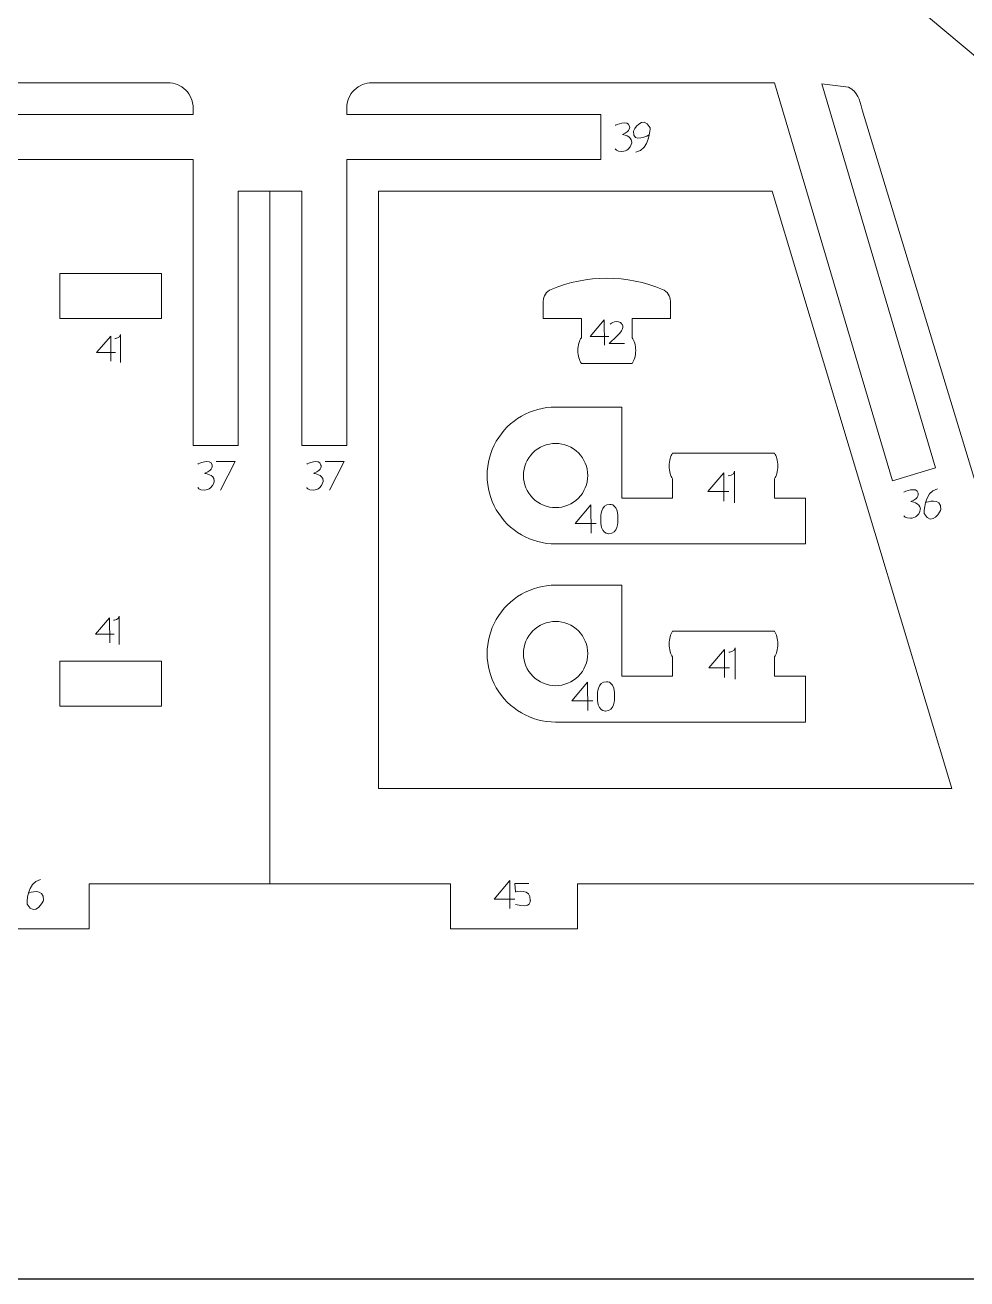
# Model space of a CAD drawing. Header units: centimetres. Extents: x -25 to 25, y -32.5 to 32.5.
# Drawn here: x -5.85 to 0.43, y -32.5 to -24.14 of the extents above; entities that cross this region are included whole.
import ezdxf

# ---------------------------------------------------------------- set-up
doc = ezdxf.new("R2010")
doc.units = ezdxf.units.CM
doc.header["$MEASUREMENT"] = 0
doc.layers.add('Capa 1', color=7, linetype='Continuous')

msp = doc.modelspace()

# ---------------------------------------------------------------- linework, layer by layer
at = {"layer": 'Capa 1', "color": 254}
msp.add_lwpolyline([(-25, -32.5), (25, -32.5), (25, 32.5), (-25, 32.5), (-25, -32.5)], close=True, dxfattribs=at)
at = {"layer": 'Capa 1', "color": 250, "lineweight": 9}
for points, knots in [([(-1.92552, -21.54099), (-1.92552, -21.54099), (-3.69375, -20.06024), (-3.69375, -20.06024), (-3.69375, -20.06024), (-3.69375, -20.06024), (-6.70349, -21.44355), (-6.70349, -21.44355), (-6.70349, -21.44355), (-6.74602, -21.46099), (-6.7783, -21.49679), (-6.79123, -21.54088), (-6.79123, -21.54088), (-6.80419, -21.58495), (-6.79619, -21.63279), (-6.76983, -21.67039), (-6.76983, -21.67039), (-6.76983, -21.67039), (-6.47008, -22.09757), (-6.47008, -22.09757), (-6.47008, -22.09757), (-6.47008, -22.09757), (-5.52905, -21.43731), (-5.52905, -21.43731), (-5.52905, -21.43731), (-5.52905, -21.43731), (-5.35525, -21.68497), (-5.35525, -21.68497), (-5.35525, -21.68497), (-5.35525, -21.68497), (-8.32767, -23.77066), (-8.32767, -23.77066), (-8.32767, -23.77066), (-8.32767, -23.77066), (-7.98006, -24.26604), (-7.98006, -24.26604), (-7.98006, -24.26604), (-7.98006, -24.26604), (-3.33234, -21.14717), (-3.33234, -21.14717), (-3.33234, -21.14717), (-3.33234, -21.14717), (1.30554, -25.03104), (1.30554, -25.03104), (1.30554, -25.03104), (1.30554, -25.03104), (2.09789, -24.08487), (2.09789, -24.08487), (2.09789, -24.08487), (2.09789, -24.08487), (1.86689, -23.89143), (1.86689, -23.89143), (1.86689, -23.89143), (1.86689, -23.89143), (1.48085, -24.35243), (1.48085, -24.35243), (1.48085, -24.35243), (1.48085, -24.35243), (1.24982, -24.15896), (1.24982, -24.15896), (1.24982, -24.15896), (1.24982, -24.15896), (1.63587, -23.69797), (1.63587, -23.69797), (1.63587, -23.69797), (1.63587, -23.69797), (-2.77723, -19.60076), (-2.77723, -19.60076), (-2.77723, -19.60076), (-2.81904, -19.5615), (-2.87959, -19.54932), (-2.93339, -19.56928), (-2.93339, -19.56928), (-2.93339, -19.56928), (-3.44534, -19.87534), (-3.44534, -19.87534), (-3.44534, -19.87534), (-3.44534, -19.87534), (-1.73211, -21.31004), (-1.73211, -21.31004), (-1.73211, -21.31004), (-1.73211, -21.31004), (-1.92552, -21.54099), (-1.92552, -21.54099)], [0, 0, 0, 0, 0.0454545, 0.0454545, 0.0454545, 0.0454545, 0.0909091, 0.0909091, 0.0909091, 0.0909091, 0.1363636, 0.1363636, 0.1363636, 0.1363636, 0.1818182, 0.1818182, 0.1818182, 0.1818182, 0.2272727, 0.2272727, 0.2272727, 0.2272727, 0.2727273, 0.2727273, 0.2727273, 0.2727273, 0.3181818, 0.3181818, 0.3181818, 0.3181818, 0.3636364, 0.3636364, 0.3636364, 0.3636364, 0.4090909, 0.4090909, 0.4090909, 0.4090909, 0.4545455, 0.4545455, 0.4545455, 0.4545455, 0.5, 0.5, 0.5, 0.5, 0.5454545, 0.5454545, 0.5454545, 0.5454545, 0.5909091, 0.5909091, 0.5909091, 0.5909091, 0.6363636, 0.6363636, 0.6363636, 0.6363636, 0.6818182, 0.6818182, 0.6818182, 0.6818182, 0.7272727, 0.7272727, 0.7272727, 0.7272727, 0.7727273, 0.7727273, 0.7727273, 0.7727273, 0.8181818, 0.8181818, 0.8181818, 0.8181818, 0.8636364, 0.8636364, 0.8636364, 0.8636364, 0.9090909, 0.9090909, 0.9090909, 0.9090909, 1, 1, 1, 1]), ([(-6.26459, -30.16445), (-6.26459, -30.16445), (-6.2646, -29.86444), (-6.2646, -29.86444), (-6.2646, -29.86444), (-6.2646, -29.86444), (-8.93654, -29.86445), (-8.93654, -29.86445), (-8.93654, -29.86445), (-8.93654, -29.86445), (-8.93654, -29.5467), (-8.93654, -29.5467), (-8.93654, -29.5467), (-8.93654, -29.5467), (-9.23654, -29.54669), (-9.23654, -29.54669), (-9.23654, -29.54669), (-9.23654, -29.54669), (-9.23654, -29.86445), (-9.23654, -29.86445), (-9.23654, -29.86445), (-9.23654, -29.86445), (-9.53009, -29.86184), (-9.53009, -29.86184), (-9.53009, -29.86184), (-9.53009, -29.86184), (-9.52712, -29.20044), (-9.52712, -29.20044), (-9.52712, -29.20044), (-9.52712, -29.20044), (-8.16234, -24.70217), (-8.16234, -24.70217), (-8.16234, -24.70217), (-8.14072, -24.63075), (-8.13518, -24.58639), (-8.07113, -24.55216), (-8.07113, -24.55216), (-8.07113, -24.55216), (-7.89196, -24.53009), (-7.89196, -24.53009), (-7.89196, -24.53009), (-7.89196, -24.53009), (-8.65124, -27.09114), (-8.65124, -27.09114), (-8.65124, -27.09114), (-8.65124, -27.09114), (-8.36362, -27.17641), (-8.36362, -27.17641), (-8.36362, -27.17641), (-8.36362, -27.17641), (-7.57671, -24.52215), (-7.57671, -24.52215), (-7.57671, -24.52215), (-7.57671, -24.52215), (-4.89438, -24.52215), (-4.89438, -24.52215), (-4.89438, -24.52215), (-4.84947, -24.52215), (-4.80639, -24.53997), (-4.77459, -24.57173), (-4.77459, -24.57173), (-4.74282, -24.60347), (-4.72493, -24.64676), (-4.72493, -24.69166), (-4.72493, -24.69166), (-4.72493, -24.69166), (-4.72492, -24.73403), (-4.72492, -24.73403), (-4.72492, -24.73403), (-4.72492, -24.73403), (-6.4198, -24.73402), (-6.4198, -24.73402), (-6.4198, -24.73402), (-6.4198, -24.73402), (-6.4198, -25.03403), (-6.4198, -25.03403), (-6.4198, -25.03403), (-6.4198, -25.03403), (-4.72493, -25.03404), (-4.72493, -25.03404), (-4.72493, -25.03404), (-4.72493, -25.03404), (-4.72492, -26.94078), (-4.72492, -26.94078), (-4.72492, -26.94078), (-4.72492, -26.94078), (-4.42493, -26.94078), (-4.42493, -26.94078), (-4.42493, -26.94078), (-4.42493, -26.94078), (-4.42493, -25.24585), (-4.42493, -25.24585), (-4.42493, -25.24585), (-4.42493, -25.24585), (-4.21304, -25.24585), (-4.21304, -25.24585), (-4.21304, -25.24585), (-4.21304, -25.24585), (-4.21303, -29.86445), (-4.21303, -29.86445), (-4.21303, -29.86445), (-4.21303, -29.86445), (-5.41714, -29.86445), (-5.41714, -29.86445), (-5.41714, -29.86445), (-5.41714, -29.86445), (-5.41714, -30.16445), (-5.41714, -30.16445), (-5.41714, -30.16445), (-5.41714, -30.16445), (-6.26459, -30.16445), (-6.26459, -30.16445)], [0, 0, 0, 0, 0.0344828, 0.0344828, 0.0344828, 0.0344828, 0.0689655, 0.0689655, 0.0689655, 0.0689655, 0.1034483, 0.1034483, 0.1034483, 0.1034483, 0.137931, 0.137931, 0.137931, 0.137931, 0.1724138, 0.1724138, 0.1724138, 0.1724138, 0.2068966, 0.2068966, 0.2068966, 0.2068966, 0.2413793, 0.2413793, 0.2413793, 0.2413793, 0.2758621, 0.2758621, 0.2758621, 0.2758621, 0.3103448, 0.3103448, 0.3103448, 0.3103448, 0.3448276, 0.3448276, 0.3448276, 0.3448276, 0.3793103, 0.3793103, 0.3793103, 0.3793103, 0.4137931, 0.4137931, 0.4137931, 0.4137931, 0.4482759, 0.4482759, 0.4482759, 0.4482759, 0.4827586, 0.4827586, 0.4827586, 0.4827586, 0.5172414, 0.5172414, 0.5172414, 0.5172414, 0.5517241, 0.5517241, 0.5517241, 0.5517241, 0.5862069, 0.5862069, 0.5862069, 0.5862069, 0.6206897, 0.6206897, 0.6206897, 0.6206897, 0.6551724, 0.6551724, 0.6551724, 0.6551724, 0.6896552, 0.6896552, 0.6896552, 0.6896552, 0.7241379, 0.7241379, 0.7241379, 0.7241379, 0.7586207, 0.7586207, 0.7586207, 0.7586207, 0.7931034, 0.7931034, 0.7931034, 0.7931034, 0.8275862, 0.8275862, 0.8275862, 0.8275862, 0.862069, 0.862069, 0.862069, 0.862069, 0.8965517, 0.8965517, 0.8965517, 0.8965517, 0.9310345, 0.9310345, 0.9310345, 0.9310345, 1, 1, 1, 1]), ([(-2.1615, -30.16445), (-2.1615, -30.16445), (-2.16149, -29.86444), (-2.16149, -29.86444), (-2.16149, -29.86444), (-2.16149, -29.86444), (0.51046, -29.86445), (0.51046, -29.86445), (0.51046, -29.86445), (0.51046, -29.86445), (0.51046, -29.5467), (0.51046, -29.5467), (0.51046, -29.5467), (0.51046, -29.5467), (0.81046, -29.54669), (0.81046, -29.54669), (0.81046, -29.54669), (0.81046, -29.54669), (0.81046, -29.86445), (0.81046, -29.86445), (0.81046, -29.86445), (0.81046, -29.86445), (1.10401, -29.86184), (1.10401, -29.86184), (1.10401, -29.86184), (1.10401, -29.86184), (1.10104, -29.20044), (1.10104, -29.20044), (1.10104, -29.20044), (1.10104, -29.20044), (-0.26374, -24.70217), (-0.26374, -24.70217), (-0.26374, -24.70217), (-0.28536, -24.63075), (-0.2909, -24.58639), (-0.35495, -24.55216), (-0.35495, -24.55216), (-0.35495, -24.55216), (-0.53412, -24.53009), (-0.53412, -24.53009), (-0.53412, -24.53009), (-0.53412, -24.53009), (0.22516, -27.09114), (0.22516, -27.09114), (0.22516, -27.09114), (0.22516, -27.09114), (-0.06246, -27.17641), (-0.06246, -27.17641), (-0.06246, -27.17641), (-0.06246, -27.17641), (-0.84937, -24.52215), (-0.84937, -24.52215), (-0.84937, -24.52215), (-0.84937, -24.52215), (-3.5317, -24.52215), (-3.5317, -24.52215), (-3.5317, -24.52215), (-3.57661, -24.52215), (-3.61969, -24.53997), (-3.65149, -24.57173), (-3.65149, -24.57173), (-3.68326, -24.60347), (-3.70115, -24.64676), (-3.70115, -24.69166), (-3.70115, -24.69166), (-3.70115, -24.69166), (-3.70116, -24.73403), (-3.70116, -24.73403), (-3.70116, -24.73403), (-3.70116, -24.73403), (-2.00628, -24.73402), (-2.00628, -24.73402), (-2.00628, -24.73402), (-2.00628, -24.73402), (-2.00628, -25.03403), (-2.00628, -25.03403), (-2.00628, -25.03403), (-2.00628, -25.03403), (-3.70115, -25.03404), (-3.70115, -25.03404), (-3.70115, -25.03404), (-3.70115, -25.03404), (-3.70116, -26.94078), (-3.70116, -26.94078), (-3.70116, -26.94078), (-3.70116, -26.94078), (-4.00115, -26.94078), (-4.00115, -26.94078), (-4.00115, -26.94078), (-4.00115, -26.94078), (-4.00115, -25.24585), (-4.00115, -25.24585), (-4.00115, -25.24585), (-4.00115, -25.24585), (-4.21304, -25.24585), (-4.21304, -25.24585)], [0, 0, 0, 0, 0.04, 0.04, 0.04, 0.04, 0.08, 0.08, 0.08, 0.08, 0.12, 0.12, 0.12, 0.12, 0.16, 0.16, 0.16, 0.16, 0.2, 0.2, 0.2, 0.2, 0.24, 0.24, 0.24, 0.24, 0.28, 0.28, 0.28, 0.28, 0.32, 0.32, 0.32, 0.32, 0.36, 0.36, 0.36, 0.36, 0.4, 0.4, 0.4, 0.4, 0.44, 0.44, 0.44, 0.44, 0.48, 0.48, 0.48, 0.48, 0.52, 0.52, 0.52, 0.52, 0.56, 0.56, 0.56, 0.56, 0.6, 0.6, 0.6, 0.6, 0.64, 0.64, 0.64, 0.64, 0.68, 0.68, 0.68, 0.68, 0.72, 0.72, 0.72, 0.72, 0.76, 0.76, 0.76, 0.76, 0.8, 0.8, 0.8, 0.8, 0.84, 0.84, 0.84, 0.84, 0.88, 0.88, 0.88, 0.88, 0.92, 0.92, 0.92, 0.92, 1, 1, 1, 1]), ([(-3.48927, -29.22887), (-3.48927, -29.22887), (0.33326, -29.22887), (0.33326, -29.22887), (0.33326, -29.22887), (0.33326, -29.22887), (-0.86402, -25.24585), (-0.86402, -25.24585), (-0.86402, -25.24585), (-0.86402, -25.24585), (-3.48926, -25.24586), (-3.48926, -25.24586), (-3.48926, -25.24586), (-3.48926, -25.24586), (-3.48927, -29.22887), (-3.48927, -29.22887)], [0, 0, 0, 0, 0.2, 0.2, 0.2, 0.2, 0.4, 0.4, 0.4, 0.4, 0.6, 0.6, 0.6, 0.6, 1, 1, 1, 1]), ([(-5.61469, -25.79498), (-5.61469, -25.79498), (-4.93674, -25.79498), (-4.93674, -25.79498), (-4.93674, -25.79498), (-4.93674, -25.79498), (-4.93674, -26.09498), (-4.93674, -26.09498), (-4.93674, -26.09498), (-4.93674, -26.09498), (-5.61469, -26.09498), (-5.61469, -26.09498), (-5.61469, -26.09498), (-5.61469, -26.09498), (-5.61469, -25.79498), (-5.61469, -25.79498)], [0, 0, 0, 0, 0.2, 0.2, 0.2, 0.2, 0.4, 0.4, 0.4, 0.4, 0.6, 0.6, 0.6, 0.6, 1, 1, 1, 1]), ([(-2.13659, -26.22375), (-2.13659, -26.22375), (-2.13659, -26.09385), (-2.13659, -26.09385), (-2.13659, -26.09385), (-2.13659, -26.09385), (-2.39083, -26.09385), (-2.39083, -26.09385), (-2.39083, -26.09385), (-2.39083, -26.09385), (-2.39083, -25.97894), (-2.39083, -25.97894), (-2.39083, -25.97894), (-2.39083, -25.94474), (-2.37035, -25.91395), (-2.33877, -25.90077), (-2.33877, -25.90077), (-2.10092, -25.80139), (-1.83335, -25.80132), (-1.59543, -25.90077), (-1.59543, -25.90077), (-1.56391, -25.91395), (-1.54337, -25.94474), (-1.54337, -25.97894), (-1.54337, -25.97894), (-1.54337, -25.97894), (-1.54337, -26.09385), (-1.54337, -26.09385), (-1.54337, -26.09385), (-1.54337, -26.09385), (-1.79761, -26.09385), (-1.79761, -26.09385), (-1.79761, -26.09385), (-1.79761, -26.09385), (-1.79761, -26.22375), (-1.79761, -26.22375)], [0, 0, 0, 0, 0.1, 0.1, 0.1, 0.1, 0.2, 0.2, 0.2, 0.2, 0.3, 0.3, 0.3, 0.3, 0.4, 0.4, 0.4, 0.4, 0.5, 0.5, 0.5, 0.5, 0.6, 0.6, 0.6, 0.6, 0.7, 0.7, 0.7, 0.7, 0.8, 0.8, 0.8, 0.8, 1, 1, 1, 1]), ([(-2.13659, -26.22374), (-2.15058, -26.2417), (-2.15985, -26.27309), (-2.15985, -26.30881), (-2.15985, -26.30881), (-2.15985, -26.34452), (-2.15058, -26.37591), (-2.13659, -26.39387)], [0, 0, 0, 0, 0.3333333, 0.3333333, 0.3333333, 0.3333333, 1, 1, 1, 1]), ([(-1.79761, -26.22374), (-1.78362, -26.2417), (-1.77435, -26.27309), (-1.77435, -26.30881), (-1.77435, -26.30881), (-1.77435, -26.34452), (-1.78362, -26.37591), (-1.79761, -26.39387)], [0, 0, 0, 0, 0.3333333, 0.3333333, 0.3333333, 0.3333333, 1, 1, 1, 1]), ([(-0.85009, -27.16356), (-0.85009, -27.16356), (-0.85009, -27.29343), (-0.85009, -27.29343), (-0.85009, -27.29343), (-0.85009, -27.29343), (-0.64252, -27.29343), (-0.64252, -27.29343), (-0.64252, -27.29343), (-0.64252, -27.29343), (-0.64252, -27.59855), (-0.64252, -27.59855), (-0.64252, -27.59855), (-0.64252, -27.59855), (-2.30823, -27.59855), (-2.30823, -27.59855), (-2.30823, -27.59855), (-2.4714, -27.59855), (-2.62213, -27.51151), (-2.7037, -27.37024), (-2.7037, -27.37024), (-2.78526, -27.22897), (-2.78526, -27.05489), (-2.7037, -26.91362), (-2.7037, -26.91362), (-2.62213, -26.77234), (-2.4714, -26.6853), (-2.30823, -26.6853), (-2.30823, -26.6853), (-2.30823, -26.6853), (-1.86701, -26.6853), (-1.86701, -26.6853), (-1.86701, -26.6853), (-1.86701, -26.6853), (-1.86701, -27.29343), (-1.86701, -27.29343), (-1.86701, -27.29343), (-1.86701, -27.29343), (-1.52804, -27.29343), (-1.52804, -27.29343), (-1.52804, -27.29343), (-1.52804, -27.29343), (-1.52804, -27.16356), (-1.52804, -27.16356)], [0, 0, 0, 0, 0.0833333, 0.0833333, 0.0833333, 0.0833333, 0.1666667, 0.1666667, 0.1666667, 0.1666667, 0.25, 0.25, 0.25, 0.25, 0.3333333, 0.3333333, 0.3333333, 0.3333333, 0.4166667, 0.4166667, 0.4166667, 0.4166667, 0.5, 0.5, 0.5, 0.5, 0.5833333, 0.5833333, 0.5833333, 0.5833333, 0.6666667, 0.6666667, 0.6666667, 0.6666667, 0.75, 0.75, 0.75, 0.75, 0.8333333, 0.8333333, 0.8333333, 0.8333333, 1, 1, 1, 1]), ([(-2.094, -27.14193), (-2.09405, -27.19879), (-2.11666, -27.25328), (-2.15689, -27.29347), (-2.15689, -27.29347), (-2.19713, -27.33366), (-2.2514, -27.35619), (-2.30823, -27.35615), (-2.30823, -27.35615), (-2.36509, -27.35611), (-2.41962, -27.33349), (-2.45981, -27.29326), (-2.45981, -27.29326), (-2.49996, -27.25303), (-2.52253, -27.19879), (-2.52249, -27.14193), (-2.52249, -27.14193), (-2.52245, -27.08506), (-2.49983, -27.03053), (-2.4596, -26.99039), (-2.4596, -26.99039), (-2.41937, -26.9502), (-2.36509, -26.92762), (-2.30823, -26.92766), (-2.30823, -26.92766), (-2.2514, -26.92771), (-2.19687, -26.95032), (-2.15668, -26.99056), (-2.15668, -26.99056), (-2.11654, -27.03079), (-2.09396, -27.08506), (-2.094, -27.14193)], [0, 0, 0, 0, 0.1111111, 0.1111111, 0.1111111, 0.1111111, 0.2222222, 0.2222222, 0.2222222, 0.2222222, 0.3333333, 0.3333333, 0.3333333, 0.3333333, 0.4444444, 0.4444444, 0.4444444, 0.4444444, 0.5555556, 0.5555556, 0.5555556, 0.5555556, 0.6666667, 0.6666667, 0.6666667, 0.6666667, 0.7777778, 0.7777778, 0.7777778, 0.7777778, 1, 1, 1, 1]), ([(-1.52804, -27.16356), (-1.54203, -27.1456), (-1.5513, -27.11421), (-1.5513, -27.07849), (-1.5513, -27.07849), (-1.5513, -27.04278), (-1.54203, -27.01139), (-1.52804, -26.99343)], [0, 0, 0, 0, 0.3333333, 0.3333333, 0.3333333, 0.3333333, 1, 1, 1, 1]), ([(-0.85009, -27.16356), (-0.8361, -27.1456), (-0.82683, -27.11421), (-0.82683, -27.07849), (-0.82683, -27.07849), (-0.82683, -27.04278), (-0.8361, -27.01139), (-0.85009, -26.99343)], [0, 0, 0, 0, 0.3333333, 0.3333333, 0.3333333, 0.3333333, 1, 1, 1, 1]), ([(-0.85009, -28.35114), (-0.85009, -28.35114), (-0.85009, -28.48101), (-0.85009, -28.48101), (-0.85009, -28.48101), (-0.85009, -28.48101), (-0.64252, -28.48101), (-0.64252, -28.48101), (-0.64252, -28.48101), (-0.64252, -28.48101), (-0.64252, -28.78613), (-0.64252, -28.78613), (-0.64252, -28.78613), (-0.64252, -28.78613), (-2.30823, -28.78613), (-2.30823, -28.78613), (-2.30823, -28.78613), (-2.4714, -28.78613), (-2.62213, -28.69909), (-2.7037, -28.55782), (-2.7037, -28.55782), (-2.78526, -28.41655), (-2.78526, -28.24247), (-2.7037, -28.1012), (-2.7037, -28.1012), (-2.62213, -27.95992), (-2.4714, -27.87288), (-2.30823, -27.87288), (-2.30823, -27.87288), (-2.30823, -27.87288), (-1.86701, -27.87288), (-1.86701, -27.87288), (-1.86701, -27.87288), (-1.86701, -27.87288), (-1.86701, -28.48101), (-1.86701, -28.48101), (-1.86701, -28.48101), (-1.86701, -28.48101), (-1.52804, -28.48101), (-1.52804, -28.48101), (-1.52804, -28.48101), (-1.52804, -28.48101), (-1.52804, -28.35114), (-1.52804, -28.35114)], [0, 0, 0, 0, 0.0833333, 0.0833333, 0.0833333, 0.0833333, 0.1666667, 0.1666667, 0.1666667, 0.1666667, 0.25, 0.25, 0.25, 0.25, 0.3333333, 0.3333333, 0.3333333, 0.3333333, 0.4166667, 0.4166667, 0.4166667, 0.4166667, 0.5, 0.5, 0.5, 0.5, 0.5833333, 0.5833333, 0.5833333, 0.5833333, 0.6666667, 0.6666667, 0.6666667, 0.6666667, 0.75, 0.75, 0.75, 0.75, 0.8333333, 0.8333333, 0.8333333, 0.8333333, 1, 1, 1, 1]), ([(-2.094, -28.32951), (-2.09405, -28.38637), (-2.11666, -28.44086), (-2.15689, -28.48105), (-2.15689, -28.48105), (-2.19713, -28.52124), (-2.2514, -28.54377), (-2.30823, -28.54373), (-2.30823, -28.54373), (-2.36509, -28.54369), (-2.41962, -28.52107), (-2.45981, -28.48084), (-2.45981, -28.48084), (-2.49996, -28.44061), (-2.52253, -28.38637), (-2.52249, -28.32951), (-2.52249, -28.32951), (-2.52245, -28.27264), (-2.49983, -28.21811), (-2.4596, -28.17797), (-2.4596, -28.17797), (-2.41937, -28.13778), (-2.36509, -28.1152), (-2.30823, -28.11524), (-2.30823, -28.11524), (-2.2514, -28.11529), (-2.19687, -28.1379), (-2.15668, -28.17814), (-2.15668, -28.17814), (-2.11654, -28.21837), (-2.09396, -28.27264), (-2.094, -28.32951)], [0, 0, 0, 0, 0.1111111, 0.1111111, 0.1111111, 0.1111111, 0.2222222, 0.2222222, 0.2222222, 0.2222222, 0.3333333, 0.3333333, 0.3333333, 0.3333333, 0.4444444, 0.4444444, 0.4444444, 0.4444444, 0.5555556, 0.5555556, 0.5555556, 0.5555556, 0.6666667, 0.6666667, 0.6666667, 0.6666667, 0.7777778, 0.7777778, 0.7777778, 0.7777778, 1, 1, 1, 1]), ([(-1.52804, -28.35114), (-1.54203, -28.33318), (-1.5513, -28.30179), (-1.5513, -28.26607), (-1.5513, -28.26607), (-1.5513, -28.23036), (-1.54203, -28.19897), (-1.52804, -28.18101)], [0, 0, 0, 0, 0.3333333, 0.3333333, 0.3333333, 0.3333333, 1, 1, 1, 1]), ([(-0.85009, -28.35114), (-0.8361, -28.33318), (-0.82683, -28.30179), (-0.82683, -28.26607), (-0.82683, -28.26607), (-0.82683, -28.23036), (-0.8361, -28.19897), (-0.85009, -28.18101)], [0, 0, 0, 0, 0.3333333, 0.3333333, 0.3333333, 0.3333333, 1, 1, 1, 1]), ([(-5.61469, -28.37971), (-5.61469, -28.37971), (-4.93674, -28.37971), (-4.93674, -28.37971), (-4.93674, -28.37971), (-4.93674, -28.37971), (-4.93674, -28.67971), (-4.93674, -28.67971), (-4.93674, -28.67971), (-4.93674, -28.67971), (-5.61469, -28.67971), (-5.61469, -28.67971), (-5.61469, -28.67971), (-5.61469, -28.67971), (-5.61469, -28.37971), (-5.61469, -28.37971)], [0, 0, 0, 0, 0.2, 0.2, 0.2, 0.2, 0.4, 0.4, 0.4, 0.4, 0.6, 0.6, 0.6, 0.6, 1, 1, 1, 1]), ([(-4.21305, -29.86445), (-4.21305, -29.86445), (-3.00894, -29.86445), (-3.00894, -29.86445), (-3.00894, -29.86445), (-3.00894, -29.86445), (-3.00895, -30.16445), (-3.00895, -30.16445)], [0, 0, 0, 0, 0.3333333, 0.3333333, 0.3333333, 0.3333333, 1, 1, 1, 1])]:
    msp.add_open_spline(points, degree=3, knots=knots, dxfattribs=at)
at = {"layer": 'Capa 1', "color": 22, "lineweight": 5}
for points, knots in [([(-1.68334, -24.86939), (-1.68334, -24.86939), (-1.79801, -24.93418), (-1.78979, -24.84572), (-1.78979, -24.84572), (-1.78979, -24.84572), (-1.73011, -24.72609), (-1.67846, -24.8238), (-1.67846, -24.8238), (-1.67846, -24.8238), (-1.67893, -24.96893), (-1.77353, -24.98518)], [0, 0, 0, 0, 0.25, 0.25, 0.25, 0.25, 0.5, 0.5, 0.5, 0.5, 1, 1, 1, 1]), ([(-1.91082, -24.96345), (-1.91082, -24.96345), (-1.90359, -24.98193), (-1.86754, -24.98073), (-1.86754, -24.98073), (-1.84883, -24.98011), (-1.83543, -24.97342), (-1.82571, -24.96577), (-1.82571, -24.96577), (-1.80201, -24.94707), (-1.80079, -24.91803), (-1.80079, -24.91803), (-1.80079, -24.91803), (-1.80201, -24.87632), (-1.86323, -24.86828), (-1.86323, -24.86828), (-1.86323, -24.86828), (-1.80327, -24.84599), (-1.81564, -24.81386), (-1.81564, -24.81386), (-1.81564, -24.81386), (-1.82428, -24.76443), (-1.91082, -24.80642), (-1.91082, -24.80642)], [0, 0, 0, 0, 0.1428571, 0.1428571, 0.1428571, 0.1428571, 0.2857143, 0.2857143, 0.2857143, 0.2857143, 0.4285714, 0.4285714, 0.4285714, 0.4285714, 0.5714286, 0.5714286, 0.5714286, 0.5714286, 0.7142857, 0.7142857, 0.7142857, 0.7142857, 1, 1, 1, 1]), ([(-1.95345, -26.2146), (-1.95345, -26.2146), (-2.07831, -26.2146), (-2.07831, -26.2146), (-2.07831, -26.2146), (-2.07831, -26.2146), (-1.98439, -26.10409), (-1.98439, -26.10409), (-1.98439, -26.10409), (-1.98439, -26.10409), (-1.98331, -26.27209), (-1.98331, -26.27209)], [0, 0, 0, 0, 0.25, 0.25, 0.25, 0.25, 0.5, 0.5, 0.5, 0.5, 1, 1, 1, 1]), ([(-1.94579, -26.13156), (-1.94579, -26.13156), (-1.89052, -26.09507), (-1.86623, -26.13156), (-1.86623, -26.13156), (-1.86623, -26.13156), (-1.83859, -26.15918), (-1.89938, -26.21223)], [0, 0, 0, 0, 0.3333333, 0.3333333, 0.3333333, 0.3333333, 1, 1, 1, 1]), ([(-5.24358, -26.3221), (-5.24358, -26.3221), (-5.36847, -26.3221), (-5.36847, -26.3221), (-5.36847, -26.3221), (-5.36847, -26.3221), (-5.27453, -26.21156), (-5.27453, -26.21156), (-5.27453, -26.21156), (-5.27453, -26.21156), (-5.27344, -26.3796), (-5.27344, -26.3796)], [0, 0, 0, 0, 0.25, 0.25, 0.25, 0.25, 0.5, 0.5, 0.5, 0.5, 1, 1, 1, 1]), ([(-1.89938, -26.21223), (-1.89938, -26.21223), (-1.9513, -26.26085), (-1.9513, -26.26085), (-1.9513, -26.26085), (-1.9513, -26.26085), (-1.8482, -26.26085), (-1.8482, -26.26085)], [0, 0, 0, 0, 0.3333333, 0.3333333, 0.3333333, 0.3333333, 1, 1, 1, 1]), ([(-4.69431, -27.2223), (-4.69431, -27.2223), (-4.68708, -27.24078), (-4.65103, -27.23958), (-4.65103, -27.23958), (-4.63232, -27.23896), (-4.61892, -27.23227), (-4.6092, -27.22462), (-4.6092, -27.22462), (-4.5855, -27.20592), (-4.58428, -27.17688), (-4.58428, -27.17688), (-4.58428, -27.17688), (-4.5855, -27.13517), (-4.64672, -27.12713), (-4.64672, -27.12713), (-4.64672, -27.12713), (-4.58676, -27.10484), (-4.59913, -27.07271), (-4.59913, -27.07271), (-4.59913, -27.07271), (-4.60777, -27.02328), (-4.69431, -27.06527), (-4.69431, -27.06527)], [0, 0, 0, 0, 0.1428571, 0.1428571, 0.1428571, 0.1428571, 0.2857143, 0.2857143, 0.2857143, 0.2857143, 0.4285714, 0.4285714, 0.4285714, 0.4285714, 0.5714286, 0.5714286, 0.5714286, 0.5714286, 0.7142857, 0.7142857, 0.7142857, 0.7142857, 1, 1, 1, 1]), ([(-4.57051, -27.04935), (-4.57051, -27.04935), (-4.44525, -27.04935), (-4.44525, -27.04935), (-4.44525, -27.04935), (-4.44525, -27.04935), (-4.54247, -27.23893), (-4.54247, -27.23893)], [0, 0, 0, 0, 0.3333333, 0.3333333, 0.3333333, 0.3333333, 1, 1, 1, 1]), ([(-3.96802, -27.2223), (-3.96802, -27.2223), (-3.96079, -27.24078), (-3.92474, -27.23958), (-3.92474, -27.23958), (-3.90603, -27.23896), (-3.89263, -27.23227), (-3.88291, -27.22462), (-3.88291, -27.22462), (-3.85921, -27.20592), (-3.85799, -27.17688), (-3.85799, -27.17688), (-3.85799, -27.17688), (-3.85921, -27.13517), (-3.92043, -27.12713), (-3.92043, -27.12713), (-3.92043, -27.12713), (-3.86047, -27.10484), (-3.87284, -27.07271), (-3.87284, -27.07271), (-3.87284, -27.07271), (-3.88148, -27.02328), (-3.96802, -27.06527), (-3.96802, -27.06527)], [0, 0, 0, 0, 0.1428571, 0.1428571, 0.1428571, 0.1428571, 0.2857143, 0.2857143, 0.2857143, 0.2857143, 0.4285714, 0.4285714, 0.4285714, 0.4285714, 0.5714286, 0.5714286, 0.5714286, 0.5714286, 0.7142857, 0.7142857, 0.7142857, 0.7142857, 1, 1, 1, 1]), ([(-3.84422, -27.04935), (-3.84422, -27.04935), (-3.71896, -27.04935), (-3.71896, -27.04935), (-3.71896, -27.04935), (-3.71896, -27.04935), (-3.81618, -27.23893), (-3.81618, -27.23893)], [0, 0, 0, 0, 0.3333333, 0.3333333, 0.3333333, 0.3333333, 1, 1, 1, 1]), ([(-1.15281, -27.24814), (-1.15281, -27.24814), (-1.29247, -27.24814), (-1.29247, -27.24814), (-1.29247, -27.24814), (-1.29247, -27.24814), (-1.18742, -27.12453), (-1.18742, -27.12453), (-1.18742, -27.12453), (-1.18742, -27.12453), (-1.18621, -27.31244), (-1.18621, -27.31244)], [0, 0, 0, 0, 0.25, 0.25, 0.25, 0.25, 0.5, 0.5, 0.5, 0.5, 1, 1, 1, 1]), ([(0.01331, -27.41002), (0.01331, -27.41002), (0.02054, -27.4285), (0.05659, -27.4273), (0.05659, -27.4273), (0.0753, -27.42668), (0.0887, -27.41999), (0.09842, -27.41234), (0.09842, -27.41234), (0.12212, -27.39364), (0.12334, -27.3646), (0.12334, -27.3646), (0.12334, -27.3646), (0.12212, -27.32289), (0.0609, -27.31485), (0.0609, -27.31485), (0.0609, -27.31485), (0.12086, -27.29256), (0.10849, -27.26043), (0.10849, -27.26043), (0.10849, -27.26043), (0.09985, -27.211), (0.01331, -27.25299), (0.01331, -27.25299)], [0, 0, 0, 0, 0.1428571, 0.1428571, 0.1428571, 0.1428571, 0.2857143, 0.2857143, 0.2857143, 0.2857143, 0.4285714, 0.4285714, 0.4285714, 0.4285714, 0.5714286, 0.5714286, 0.5714286, 0.5714286, 0.7142857, 0.7142857, 0.7142857, 0.7142857, 1, 1, 1, 1]), ([(0.16057, -27.32174), (0.16057, -27.32174), (0.26441, -27.28119), (0.25946, -27.36985), (0.25946, -27.36985), (0.25946, -27.36985), (0.20427, -27.49162), (0.14901, -27.39593), (0.14901, -27.39593), (0.14901, -27.39593), (0.14407, -27.25086), (0.23798, -27.2311)], [0, 0, 0, 0, 0.25, 0.25, 0.25, 0.25, 0.5, 0.5, 0.5, 0.5, 1, 1, 1, 1]), ([(-2.03897, -27.46214), (-2.03897, -27.46214), (-2.17863, -27.46214), (-2.17863, -27.46214), (-2.17863, -27.46214), (-2.17863, -27.46214), (-2.07358, -27.33853), (-2.07358, -27.33853), (-2.07358, -27.33853), (-2.07358, -27.33853), (-2.07237, -27.52644), (-2.07237, -27.52644)], [0, 0, 0, 0, 0.25, 0.25, 0.25, 0.25, 0.5, 0.5, 0.5, 0.5, 1, 1, 1, 1]), ([(-1.95392, -27.53036), (-1.95392, -27.53036), (-2.01354, -27.53805), (-2.00753, -27.42115), (-2.00753, -27.42115), (-2.00753, -27.42115), (-2.00753, -27.33209), (-1.9466, -27.33439)], [0, 0, 0, 0, 0.3333333, 0.3333333, 0.3333333, 0.3333333, 1, 1, 1, 1]), ([(-1.9466, -27.33458), (-1.9466, -27.33458), (-1.88693, -27.32693), (-1.89292, -27.44377), (-1.89292, -27.44377), (-1.89292, -27.44377), (-1.89296, -27.53282), (-1.95392, -27.53058)], [0, 0, 0, 0, 0.3333333, 0.3333333, 0.3333333, 0.3333333, 1, 1, 1, 1]), ([(-5.25068, -28.20071), (-5.25068, -28.20071), (-5.37557, -28.20071), (-5.37557, -28.20071), (-5.37557, -28.20071), (-5.37557, -28.20071), (-5.28163, -28.09017), (-5.28163, -28.09017), (-5.28163, -28.09017), (-5.28163, -28.09017), (-5.28054, -28.25821), (-5.28054, -28.25821)], [0, 0, 0, 0, 0.25, 0.25, 0.25, 0.25, 0.5, 0.5, 0.5, 0.5, 1, 1, 1, 1]), ([(-1.148, -28.4256), (-1.148, -28.4256), (-1.28766, -28.4256), (-1.28766, -28.4256), (-1.28766, -28.4256), (-1.28766, -28.4256), (-1.18261, -28.30199), (-1.18261, -28.30199), (-1.18261, -28.30199), (-1.18261, -28.30199), (-1.1814, -28.4899), (-1.1814, -28.4899)], [0, 0, 0, 0, 0.25, 0.25, 0.25, 0.25, 0.5, 0.5, 0.5, 0.5, 1, 1, 1, 1]), ([(-1.96866, -28.51725), (-1.96866, -28.51725), (-1.90899, -28.5096), (-1.91498, -28.62644), (-1.91498, -28.62644), (-1.91498, -28.62644), (-1.91502, -28.71549), (-1.97598, -28.71325)], [0, 0, 0, 0, 0.3333333, 0.3333333, 0.3333333, 0.3333333, 1, 1, 1, 1]), ([(-2.06103, -28.64481), (-2.06103, -28.64481), (-2.20069, -28.64481), (-2.20069, -28.64481), (-2.20069, -28.64481), (-2.20069, -28.64481), (-2.09564, -28.5212), (-2.09564, -28.5212), (-2.09564, -28.5212), (-2.09564, -28.5212), (-2.09443, -28.70911), (-2.09443, -28.70911)], [0, 0, 0, 0, 0.25, 0.25, 0.25, 0.25, 0.5, 0.5, 0.5, 0.5, 1, 1, 1, 1]), ([(-1.97598, -28.71303), (-1.97598, -28.71303), (-2.0356, -28.72072), (-2.02959, -28.60382), (-2.02959, -28.60382), (-2.02959, -28.60382), (-2.02959, -28.51476), (-1.96866, -28.51706)], [0, 0, 0, 0, 0.3333333, 0.3333333, 0.3333333, 0.3333333, 1, 1, 1, 1]), ([(-5.82055, -29.9265), (-5.82055, -29.9265), (-5.71671, -29.88595), (-5.72166, -29.97461), (-5.72166, -29.97461), (-5.72166, -29.97461), (-5.77685, -30.09638), (-5.83211, -30.00069), (-5.83211, -30.00069), (-5.83211, -30.00069), (-5.83705, -29.85562), (-5.74314, -29.83586)], [0, 0, 0, 0, 0.25, 0.25, 0.25, 0.25, 0.5, 0.5, 0.5, 0.5, 1, 1, 1, 1]), ([(-2.57924, -29.96627), (-2.57924, -29.96627), (-2.7189, -29.96627), (-2.7189, -29.96627), (-2.7189, -29.96627), (-2.7189, -29.96627), (-2.61385, -29.84266), (-2.61385, -29.84266), (-2.61385, -29.84266), (-2.61385, -29.84266), (-2.61264, -30.03057), (-2.61264, -30.03057)], [0, 0, 0, 0, 0.25, 0.25, 0.25, 0.25, 0.5, 0.5, 0.5, 0.5, 1, 1, 1, 1]), ([(-2.48792, -29.86241), (-2.48792, -29.86241), (-2.57939, -29.86186), (-2.57939, -29.86186), (-2.57939, -29.86186), (-2.57939, -29.86186), (-2.5761, -29.91824), (-2.5761, -29.91824)], [0, 0, 0, 0, 0.3333333, 0.3333333, 0.3333333, 0.3333333, 1, 1, 1, 1]), ([(-2.5761, -29.91824), (-2.5761, -29.91824), (-2.47101, -29.89418), (-2.47719, -29.97541), (-2.47719, -29.97541), (-2.47719, -29.97541), (-2.46608, -30.0311), (-2.5761, -30.00389)], [0, 0, 0, 0, 0.3333333, 0.3333333, 0.3333333, 0.3333333, 1, 1, 1, 1])]:
    msp.add_open_spline(points, degree=3, knots=knots, dxfattribs=at)
for points in [[(-5.24793, -26.22821), (-5.24793, -26.22821), (-5.21179, -26.22673), (-5.21033, -26.2019)], [(-5.21033, -26.2019), (-5.21033, -26.2019), (-5.21033, -26.38926), (-5.21033, -26.38926)], [(-1.15768, -27.14315), (-1.15768, -27.14315), (-1.11727, -27.1415), (-1.11563, -27.11373)], [(-1.11563, -27.11373), (-1.11563, -27.11373), (-1.11563, -27.32324), (-1.11563, -27.32324)], [(-5.25503, -28.10682), (-5.25503, -28.10682), (-5.21889, -28.10534), (-5.21743, -28.08051)], [(-5.21743, -28.08051), (-5.21743, -28.08051), (-5.21743, -28.26787), (-5.21743, -28.26787)], [(-1.15287, -28.32061), (-1.15287, -28.32061), (-1.11246, -28.31896), (-1.11082, -28.29119)], [(-1.11082, -28.29119), (-1.11082, -28.29119), (-1.11082, -28.5007), (-1.11082, -28.5007)]]:
    msp.add_open_spline(points, degree=3, dxfattribs=at)
at = {"layer": 'Capa 1', "color": 250, "lineweight": 9}
for points in [[(-1.79761, -26.39387), (-1.79761, -26.39387), (-2.13659, -26.39387), (-2.13659, -26.39387)], [(-1.52804, -26.99343), (-1.52804, -26.99343), (-0.85009, -26.99343), (-0.85009, -26.99343)], [(-1.52804, -28.18101), (-1.52804, -28.18101), (-0.85009, -28.18101), (-0.85009, -28.18101)], [(-3.00895, -30.16445), (-3.00895, -30.16445), (-2.1615, -30.16445), (-2.1615, -30.16445)]]:
    msp.add_open_spline(points, degree=3, dxfattribs=at)

doc.saveas('drawing.dxf')
